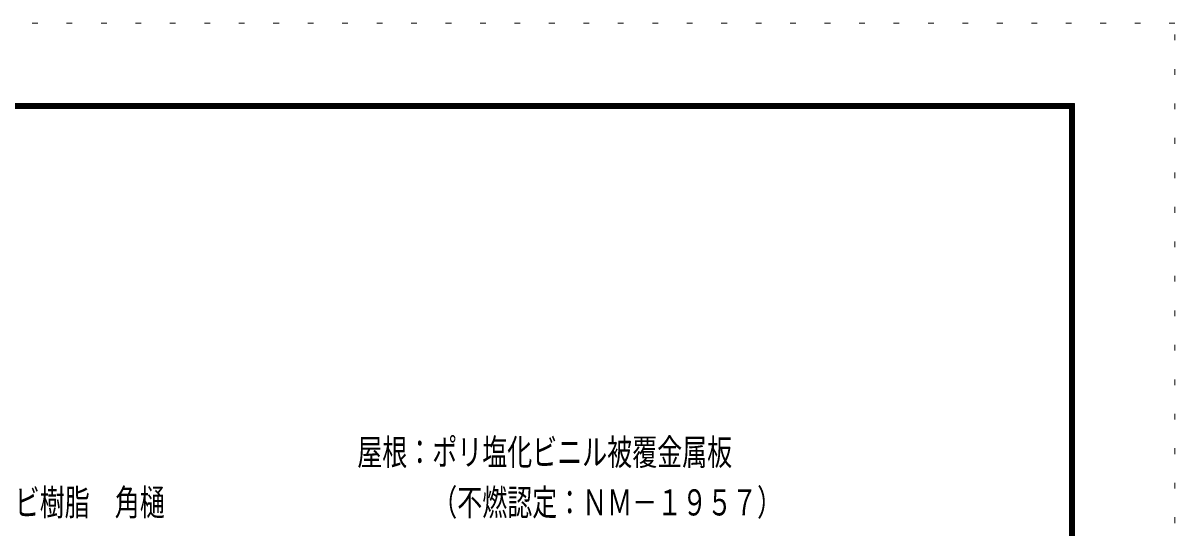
# Model space of a CAD drawing. Units: millimetres, scale not verified. Extents: x -32624 to 32629, y -14700 to 14700.
# Drawn here: x 24606 to 32629, y 11186 to 14700 of the extents above; entities that cross this region are included whole.
import ezdxf
from ezdxf.enums import TextEntityAlignment as Align

# ---------------------------------------------------------------- set-up
doc = ezdxf.new("R2010")
doc.units = ezdxf.units.MM
doc.header["$LTSCALE"] = 80
doc.linetypes.add('USER4', pattern=[3, 0.5, -2.5])
for name, color, linetype, lineweight in [('0-A_2-5DIM', 3, 'Continuous', 18), ('0-C_F-F', 5, 'Continuous', 18), ('0-D_F-E_J_ADD', 5, 'USER4', 18)]:
    doc.layers.add(name, color=color, linetype=linetype, lineweight=lineweight)
doc.styles.add('ＭＳ ゴシック', font='')
doc.styles.get('ＭＳ ゴシック').set_extended_font_data('MS Gothic')

msp = doc.modelspace()

# ---------------------------------------------------------------- linework, layer by layer
at = {"layer": '0-C_F-F'}
for points in [[(31928.6, -14000), (31928.6, 14140), (-8251.4, 14140), (-8251.4, -14000)], [(31925.1, -13996.5), (-8247.9, -13996.5), (-8247.9, 14136.5), (31925.1, 14136.5)], [(31921.6, -13993), (31921.6, 14133), (-8244.4, 14133), (-8244.4, -13993)], [(31918.1, -13989.5), (31918.1, 14129.5), (-8240.9, 14129.5), (-8240.9, -13989.5)], [(31914.6, -13986), (31914.6, 14126), (-8237.4, 14126), (-8237.4, -13986)], [(31911.1, -13982.5), (31911.1, 14122.5), (-8233.9, 14122.5), (-8233.9, -13982.5)], [(31907.6, -13979), (-8230.4, -13979), (-8230.4, 14119), (31907.6, 14119)], [(31904.1, -13975.5), (-8226.9, -13975.5), (-8226.9, 14115.5), (31904.1, 14115.5)], [(31900.6, -13972), (31900.6, 14112), (-8223.4, 14112), (-8223.4, -13972)], [(31897.1, -13968.5), (-8219.9, -13968.5), (-8219.9, 14108.5), (31897.1, 14108.5)], [(31893.6, -13965), (31893.6, 14105), (-8216.4, 14105), (-8216.4, -13965)]]:
    msp.add_lwpolyline(points, close=True, dxfattribs=at)
at = {"layer": '0-D_F-E_J_ADD'}
msp.add_lwpolyline([(32628.6, -14700), (32628.6, 14700), (-8951.4, 14700), (-8951.4, -14700)], close=True, dxfattribs=at)

# ---------------------------------------------------------------- texts
at = {"layer": '0-A_2-5DIM', "color": 7, "style": 'ＭＳ ゴシック', "width": 0.7}
for s, p in [('屋根：ポリ塩化ビニル被覆金属板', (26933.49, 11567.77)), ('谷樋：硬質塩ビ樹脂\u3000角樋', (23503.49, 11217.77)), ('\u3000\u3000\u3000（不燃認定：ＮＭ－１９５７）', (26933.49, 11217.77))]:
    msp.add_text(s, height=182.3, dxfattribs=at).set_placement(p, align=Align.BOTTOM_LEFT)

doc.saveas('drawing.dxf')
